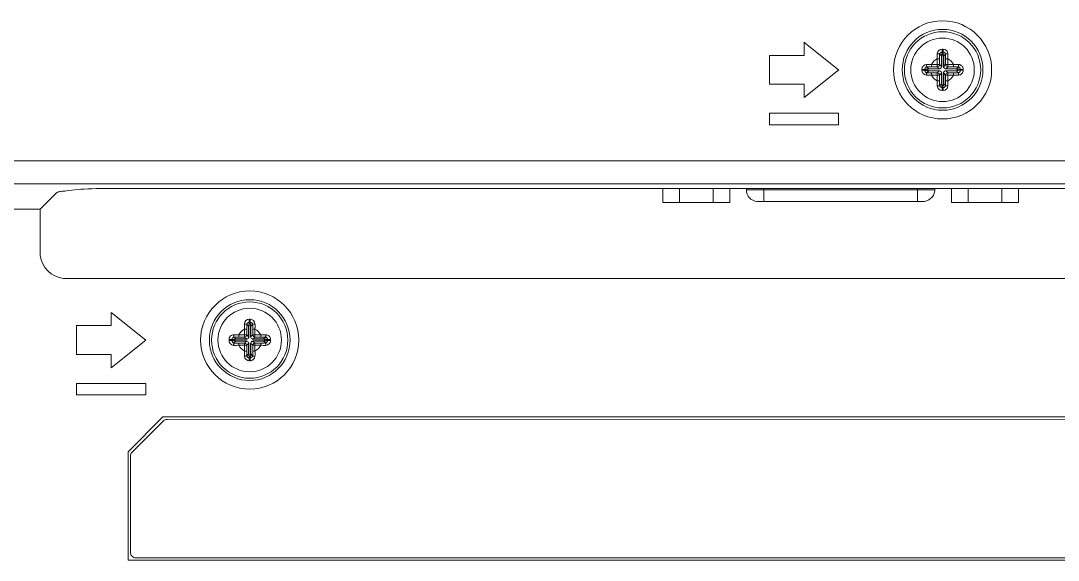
# Model space of a CAD drawing. Extents: x -382 to 1420, y -377 to 265.
# Drawn here: x -185.042 to -181.505, y -18.312 to -16.473 of the extents above; entities that cross this region are included whole.
import ezdxf

# ---------------------------------------------------------------- set-up
doc = ezdxf.new("R2010")
doc.units = 0
doc.header["$MEASUREMENT"] = 0
doc.layers.add('PDF_レイヤー 1', color=7, linetype='CONTINUOUS')

msp = doc.modelspace()

# ---------------------------------------------------------------- linework, layer by layer
at = {"layer": 'PDF_レイヤー 1', "lineweight": 0}
for points in [[(-182.25315, -16.64047), (-182.37133, -16.54604)], [(-182.37128, -16.59138), (-182.37128, -16.54611)], [(-181.90271, -16.59314), (-181.90271, -16.59273), (-181.90257, -16.59148), (-181.90243, -16.59023), (-181.90215, -16.58912), (-181.90188, -16.58787), (-181.90146, -16.58676), (-181.90104, -16.58551), (-181.90077, -16.58481), (-181.90021, -16.58384), (-181.89965, -16.58273), (-181.89896, -16.58176)], [(-181.89892, -16.58176), (-181.90045, -16.58023)], [(-181.89892, -16.58026), (-181.90045, -16.58026)], [(-181.89742, -16.56981), (-181.89756, -16.56981), (-181.8977, -16.56981), (-181.89783, -16.56981), (-181.89797, -16.56981), (-181.89825, -16.56981), (-181.89853, -16.56981), (-181.89867, -16.56981), (-181.89881, -16.56981), (-181.89895, -16.56981)], [(-181.89895, -16.58026), (-181.89742, -16.58026), (-181.89895, -16.58178)], [(-181.89886, -16.58176), (-181.89817, -16.58273), (-181.89761, -16.58384), (-181.89706, -16.58481), (-181.89678, -16.58537), (-181.89636, -16.58662), (-181.89595, -16.58773), (-181.89567, -16.58898), (-181.89539, -16.59023), (-181.89525, -16.59134), (-181.89511, -16.59259), (-181.89511, -16.59314), (-181.889, -16.58703)], [(-181.89742, -16.56984), (-181.89742, -16.57095), (-181.89742, -16.57178), (-181.89742, -16.5729), (-181.89742, -16.57401), (-181.89742, -16.57512), (-181.89742, -16.57623), (-181.89742, -16.5772), (-181.89742, -16.57817), (-181.89742, -16.57887), (-181.89742, -16.57998), (-181.89742, -16.58026), (-181.89728, -16.58026), (-181.89603, -16.58039), (-181.89478, -16.58053), (-181.89367, -16.58095), (-181.89256, -16.58137), (-181.89159, -16.58206), (-181.89103, -16.58248), (-181.89034, -16.58331), (-181.88964, -16.58414), (-181.88922, -16.58526), (-181.88909, -16.58595), (-181.88895, -16.58706)], [(-182.48941, -16.6897), (-182.48941, -16.59138), (-182.37122, -16.59138)], [(-181.90177, -16.62911), (-181.90177, -16.59314), (-181.90274, -16.59314)], [(-181.90177, -16.59314), (-181.90177, -16.593), (-181.90177, -16.59217), (-181.90149, -16.59134), (-181.90107, -16.59078), (-181.90079, -16.59037), (-181.9001, -16.59009), (-181.89954, -16.58981), (-181.89885, -16.58967), (-181.89829, -16.58981), (-181.89774, -16.59009), (-181.89704, -16.59037), (-181.89677, -16.59078), (-181.89635, -16.59134), (-181.89607, -16.59217), (-181.89593, -16.593), (-181.89593, -16.59314), (-181.89593, -16.62911)], [(-182.25309, -16.64043), (-182.37128, -16.73501), (-182.37128, -16.68973)], [(-181.95764, -16.64047), (-181.95916, -16.642)], [(-181.95234, -16.65037), (-181.95345, -16.65037), (-181.95429, -16.6501), (-181.95526, -16.64968), (-181.95609, -16.64912), (-181.95693, -16.64829), (-181.95734, -16.64774), (-181.95804, -16.6469), (-181.95818, -16.64676), (-181.95859, -16.64551), (-181.95901, -16.6444), (-181.95915, -16.64315), (-181.95915, -16.6419)], [(-181.95912, -16.64204), (-181.95912, -16.63913), (-181.95759, -16.64051)], [(-181.95764, -16.64043), (-181.95666, -16.63974), (-181.95569, -16.63918), (-181.95458, -16.63863), (-181.95402, -16.63849), (-181.95277, -16.63807), (-181.95166, -16.63765), (-181.95041, -16.63724), (-181.94916, -16.6371), (-181.94819, -16.63682), (-181.94694, -16.63682), (-181.94625, -16.63668), (-181.94625, -16.63765)], [(-181.95236, -16.63057), (-181.94625, -16.63668), (-181.91028, -16.63668)], [(-181.93635, -16.65078), (-181.93718, -16.65078), (-181.93885, -16.65078), (-181.94037, -16.65078), (-181.94107, -16.65078), (-181.94273, -16.65078), (-181.9444, -16.65064), (-181.94593, -16.65064), (-181.94759, -16.65064), (-181.94926, -16.6505), (-181.95079, -16.6505), (-181.95232, -16.65036)], [(-181.91029, -16.6367), (-181.91682, -16.63031), (-181.9364, -16.63031)], [(-181.90786, -16.63695), (-181.90814, -16.63695), (-181.90842, -16.63708), (-181.90869, -16.63708), (-181.90883, -16.63722), (-181.90911, -16.63722), (-181.90939, -16.63736), (-181.90967, -16.6375), (-181.90981, -16.6375), (-181.91008, -16.63764), (-181.91036, -16.63764)], [(-181.91031, -16.63763), (-181.91031, -16.63665)], [(-181.91031, -16.63668), (-181.91003, -16.63668), (-181.90989, -16.63668), (-181.90961, -16.63682), (-181.90933, -16.63682), (-181.90906, -16.63682), (-181.90878, -16.63682), (-181.9085, -16.63682), (-181.90836, -16.63682), (-181.90808, -16.63696), (-181.90781, -16.63696)], [(-181.89593, -16.65187), (-181.89593, -16.65174), (-181.89593, -16.65146), (-181.89579, -16.65118), (-181.89579, -16.6509), (-181.89565, -16.65076), (-181.89552, -16.65049), (-181.89552, -16.65021), (-181.89538, -16.64993), (-181.89538, -16.64965), (-181.89524, -16.64951)], [(-181.88752, -16.63765), (-181.88752, -16.63668), (-181.85155, -16.63668)], [(-181.86148, -16.63031), (-181.86064, -16.63031), (-181.85898, -16.63031), (-181.85745, -16.63031), (-181.85676, -16.63031), (-181.85509, -16.63031), (-181.85342, -16.63031), (-181.85189, -16.63045), (-181.85023, -16.63045), (-181.84856, -16.63045), (-181.84703, -16.63058), (-181.84551, -16.63058)], [(-181.85158, -16.63763), (-181.85158, -16.63665)], [(-182.37128, -16.6897), (-182.48946, -16.6897)], [(-181.89896, -16.69933), (-181.89965, -16.69836), (-181.90021, -16.69725), (-181.90077, -16.69627), (-181.90104, -16.69558), (-181.90146, -16.69447), (-181.90174, -16.69322), (-181.90215, -16.69211), (-181.90243, -16.69086), (-181.90257, -16.68975), (-181.90271, -16.6885), (-181.90271, -16.68794), (-181.90882, -16.69405)], [(-181.89511, -16.68794), (-181.89511, -16.68836), (-181.89525, -16.68961), (-181.89539, -16.69086), (-181.89567, -16.69197), (-181.89595, -16.69322), (-181.89636, -16.69433), (-181.89678, -16.69558), (-181.89706, -16.69627), (-181.89761, -16.69725), (-181.89817, -16.69836), (-181.89886, -16.69933)], [(-181.89888, -16.70069), (-181.9004, -16.70069), (-181.89888, -16.6993)], [(-181.9004, -16.71127), (-181.90027, -16.71127), (-181.90013, -16.71127), (-181.89999, -16.71127), (-181.89985, -16.71127), (-181.89957, -16.71127), (-181.89943, -16.71127), (-181.89929, -16.71127), (-181.89915, -16.71127), (-181.89902, -16.71127), (-181.89888, -16.71127)], [(-181.89892, -16.69934), (-181.89739, -16.70073)], [(-181.89892, -16.70069), (-181.89739, -16.70069)], [(-182.48941, -16.78817), (-182.25318, -16.78817)], [(-182.48941, -16.8275), (-182.48941, -16.7882)], [(-182.25315, -16.78817), (-182.25315, -16.82747)], [(-182.25315, -16.8275), (-182.48938, -16.8275)], [(-185.19479, -17.02856), (-185.19479, -16.95024), (-178.29054, -16.95024)], [(-184.72433, -17.04521), (-184.74405, -17.04521), (-184.74878, -17.04521), (-184.76822, -17.04535), (-184.78461, -17.04549), (-184.79919, -17.04591), (-184.81252, -17.04646), (-184.82488, -17.04688), (-184.83641, -17.04771), (-184.84724, -17.04869), (-184.85738, -17.04966), (-184.86752, -17.05091), (-184.87946, -17.0523), (-184.89112, -17.05369), (-184.90085, -17.05466), (-184.90473, -17.05508), (-184.90793, -17.05549), (-184.91057, -17.05605), (-184.91265, -17.0566), (-184.91459, -17.0573), (-184.9164, -17.05799), (-184.91779, -17.05869), (-184.91918, -17.0598), (-184.92043, -17.06091), (-184.97501, -17.11549)], [(-184.72432, -17.04517), (-179.04496, -17.04517)], [(-182.85247, -17.04513), (-182.85247, -17.09318), (-182.62402, -17.09318)], [(-182.79537, -17.09318), (-182.79537, -17.04513)], [(-182.68118, -17.09318), (-182.68118, -17.04513)], [(-182.62408, -17.09318), (-182.62408, -17.04513)], [(-182.5678, -17.04517), (-182.5678, -17.04989)], [(-182.50881, -17.08911), (-182.50881, -17.04523)], [(-181.98395, -17.08911), (-181.98395, -17.04523)], [(-181.86867, -17.04513), (-181.86867, -17.09318), (-181.64022, -17.09318)], [(-181.81156, -17.09318), (-181.81156, -17.04513)], [(-181.69738, -17.09318), (-181.69738, -17.04513)], [(-181.64027, -17.09318), (-181.64027, -17.04513)], [(-182.53213, -17.08911), (-182.53171, -17.08911)], [(-184.61514, -17.56175), (-184.73332, -17.46718)], [(-184.73326, -17.51252), (-184.73326, -17.46725)], [(-184.2609, -17.5029), (-184.26243, -17.50151)], [(-184.2609, -17.50154), (-184.26243, -17.50154)], [(-184.2594, -17.49097), (-184.25954, -17.49097), (-184.25968, -17.49097), (-184.25982, -17.49097), (-184.25996, -17.49097), (-184.26024, -17.49097), (-184.26038, -17.49097), (-184.26051, -17.49097), (-184.26065, -17.49097), (-184.26079, -17.49097), (-184.26093, -17.49097)], [(-184.26093, -17.50154), (-184.2594, -17.50154), (-184.26093, -17.50292)], [(-184.26085, -17.5029), (-184.26015, -17.50387), (-184.2596, -17.50498), (-184.25904, -17.50595), (-184.25876, -17.50665), (-184.25835, -17.50776), (-184.25793, -17.50901), (-184.25765, -17.51012), (-184.25738, -17.51137), (-184.25724, -17.51248), (-184.2571, -17.51373), (-184.2571, -17.51428), (-184.25099, -17.50817)], [(-184.2594, -17.49098), (-184.2594, -17.49209), (-184.2594, -17.49306), (-184.2594, -17.49404), (-184.2594, -17.49515), (-184.2594, -17.49626), (-184.2594, -17.49737), (-184.2594, -17.49848), (-184.2594, -17.49931), (-184.2594, -17.50001), (-184.2594, -17.50112), (-184.2594, -17.50154), (-184.25926, -17.50154), (-184.25801, -17.50154), (-184.25676, -17.50167), (-184.25579, -17.50209), (-184.25454, -17.50265), (-184.25357, -17.5032), (-184.25301, -17.50376), (-184.25232, -17.50445), (-184.25163, -17.50542), (-184.25121, -17.5064), (-184.25107, -17.50709), (-184.25093, -17.5082)], [(-184.85139, -17.61098), (-184.85139, -17.51252), (-184.73321, -17.51252)], [(-184.61508, -17.56171), (-184.73326, -17.65615), (-184.73326, -17.61101)], [(-184.31962, -17.56175), (-184.32115, -17.56314)], [(-184.31433, -17.57165), (-184.31544, -17.57152), (-184.31627, -17.57124), (-184.31724, -17.57082), (-184.31808, -17.57027), (-184.31891, -17.56957), (-184.31933, -17.56888), (-184.32002, -17.56804), (-184.32016, -17.5679), (-184.32058, -17.56679), (-184.32099, -17.56554), (-184.32113, -17.56429), (-184.32113, -17.56304)], [(-184.32112, -17.56318), (-184.32112, -17.56027), (-184.31959, -17.56179)], [(-184.31962, -17.56171), (-184.31865, -17.56088), (-184.31768, -17.56046), (-184.31656, -17.55991), (-184.31601, -17.55963), (-184.3149, -17.55921), (-184.31365, -17.55879), (-184.3124, -17.55852), (-184.31115, -17.55824), (-184.31018, -17.5581), (-184.30893, -17.55796), (-184.30823, -17.55796), (-184.30823, -17.55879)], [(-184.31434, -17.55185), (-184.30823, -17.55796), (-184.27226, -17.55796)], [(-184.29833, -17.57193), (-184.29916, -17.57193), (-184.30083, -17.57193), (-184.30236, -17.57193), (-184.30305, -17.57193), (-184.30472, -17.57193), (-184.30638, -17.57193), (-184.30791, -17.57179), (-184.30958, -17.57179), (-184.31125, -17.57179), (-184.31277, -17.57165), (-184.3143, -17.57165)], [(-184.27228, -17.55797), (-184.2788, -17.55145), (-184.29839, -17.55145)], [(-184.26985, -17.5581), (-184.27012, -17.5581), (-184.2704, -17.55824), (-184.27068, -17.55838), (-184.27082, -17.55838), (-184.2711, -17.55852), (-184.27137, -17.55852), (-184.27165, -17.55866), (-184.27193, -17.55866), (-184.27207, -17.55879), (-184.27235, -17.55879)], [(-184.27229, -17.55877), (-184.27229, -17.55793)], [(-184.27229, -17.55796), (-184.27215, -17.55796), (-184.27187, -17.55796), (-184.2716, -17.55796), (-184.27132, -17.55796), (-184.27104, -17.55796), (-184.27076, -17.55796), (-184.27062, -17.55796), (-184.27035, -17.5581), (-184.27007, -17.5581), (-184.26979, -17.5581)], [(-184.26387, -17.57314), (-184.26471, -17.57314)], [(-184.26387, -17.55036), (-184.26387, -17.5505), (-184.26387, -17.55078), (-184.26401, -17.55106), (-184.26401, -17.55134), (-184.26415, -17.55161), (-184.26429, -17.55175), (-184.26429, -17.55203), (-184.26443, -17.55231), (-184.26443, -17.55259), (-184.26457, -17.55273)], [(-184.2579, -17.60908), (-184.2579, -17.60922), (-184.25804, -17.61005), (-184.25832, -17.61089), (-184.25874, -17.61158), (-184.25901, -17.61186), (-184.25971, -17.61228), (-184.26026, -17.61255), (-184.26096, -17.61255), (-184.26151, -17.61255), (-184.26207, -17.61228), (-184.26276, -17.61186), (-184.26304, -17.61158), (-184.26346, -17.61089), (-184.26374, -17.61005), (-184.26387, -17.60922), (-184.26387, -17.60908), (-184.26387, -17.57311)], [(-184.25724, -17.55267), (-184.25738, -17.55253), (-184.25738, -17.55225), (-184.25751, -17.55198), (-184.25751, -17.5517), (-184.25765, -17.55156), (-184.25779, -17.55128), (-184.25779, -17.551), (-184.25793, -17.55073), (-184.25793, -17.55045), (-184.25793, -17.55031)], [(-184.25792, -17.57314), (-184.25792, -17.57286), (-184.25792, -17.57258), (-184.25778, -17.57231), (-184.25778, -17.57217), (-184.25764, -17.57189), (-184.2575, -17.57161), (-184.2575, -17.57133), (-184.25736, -17.57106), (-184.25736, -17.57092), (-184.25722, -17.57064)], [(-184.2571, -17.55036), (-184.2571, -17.5505), (-184.2571, -17.55078), (-184.2571, -17.55106), (-184.2571, -17.55134), (-184.2571, -17.55161), (-184.25724, -17.55175), (-184.25724, -17.55203), (-184.25724, -17.55231), (-184.25724, -17.55259), (-184.25724, -17.55273)], [(-184.20745, -17.57167), (-184.21356, -17.56556), (-184.24953, -17.56556)], [(-184.2495, -17.55879), (-184.2495, -17.55796), (-184.21353, -17.55796)], [(-184.22346, -17.55145), (-184.22263, -17.55145), (-184.22096, -17.55145), (-184.21943, -17.55145), (-184.21874, -17.55145), (-184.21707, -17.55159), (-184.21541, -17.55159), (-184.21388, -17.55159), (-184.21221, -17.55159), (-184.21055, -17.55173), (-184.20902, -17.55173), (-184.20749, -17.55186)], [(-184.21356, -17.55877), (-184.21356, -17.55793)], [(-184.20217, -17.56175), (-184.20064, -17.56022)], [(-184.19024, -17.56325), (-184.19024, -17.56284), (-184.19024, -17.56256), (-184.19024, -17.56228), (-184.19024, -17.562), (-184.19024, -17.56172), (-184.19024, -17.56131), (-184.19024, -17.56103), (-184.19024, -17.56075), (-184.19024, -17.56047), (-184.19024, -17.56034)], [(-184.73326, -17.61098), (-184.85145, -17.61098)], [(-184.2609, -17.62048), (-184.25938, -17.62201)], [(-184.85139, -17.70931), (-184.61516, -17.70931)], [(-184.85139, -17.74864), (-184.85139, -17.70934)], [(-184.61514, -17.70931), (-184.61514, -17.74861)], [(-184.61514, -17.74864), (-184.85136, -17.74864)], [(-184.67582, -17.94209), (-184.55764, -17.82391), (-178.59748, -17.82391), (-178.59748, -18.3122)], [(-184.67577, -18.31214), (-184.67577, -17.94204)], [(-178.59748, -18.31214), (-184.67582, -18.31214)]]:
    msp.add_lwpolyline(points, dxfattribs=at)
for points in [[(-181.91682, -16.58569, 0.0165788), (-181.91686, -16.60318), (-181.90908, -16.60318), (-181.90908, -16.62271, -0.3662279), (-181.91682, -16.63031), (-181.91682, -16.60318, 0.1728735), (-181.93635, -16.62271, 0.009999), (-181.95373, -16.62252), (-181.95373, -16.62335), (-181.95373, -16.62418), (-181.95359, -16.62502), (-181.95359, -16.62585), (-181.95345, -16.62668), (-181.95332, -16.62752), (-181.95332, -16.62765), (-181.95304, -16.62835), (-181.9529, -16.62918), (-181.95276, -16.6296), (-181.95262, -16.63002), (-181.95234, -16.63057), (-181.95165, -16.63057), (-181.94998, -16.63057), (-181.94846, -16.63043), (-181.94762, -16.63043), (-181.94596, -16.63043), (-181.94429, -16.63029), (-181.94276, -16.63029), (-181.94109, -16.63029), (-181.93943, -16.63029), (-181.9379, -16.63029), (-181.93635, -16.63035), (-181.93635, -16.62271), (-181.9091, -16.6227), (-181.90271, -16.62909), (-181.90258, -16.63153, -0.2781733), (-181.91028, -16.63763), (-181.94625, -16.63763), (-181.94639, -16.63763), (-181.94722, -16.63776), (-181.94805, -16.63804), (-181.94875, -16.63832), (-181.94902, -16.63874), (-181.94944, -16.63929), (-181.94972, -16.63999), (-181.94972, -16.64054), (-181.94972, -16.6411), (-181.94944, -16.64179), (-181.94902, -16.64235), (-181.94875, -16.64263), (-181.94805, -16.64304), (-181.94722, -16.64332), (-181.94639, -16.64346), (-181.94623, -16.64426), (-181.95234, -16.65037), (-181.95262, -16.65093), (-181.95276, -16.65149), (-181.9529, -16.65176), (-181.95304, -16.6526), (-181.95332, -16.65329), (-181.95332, -16.65357), (-181.95345, -16.6544), (-181.95359, -16.65524), (-181.95359, -16.65607), (-181.95373, -16.6569), (-181.95373, -16.65774), (-181.9537, -16.65851, 0.0066664), (-181.93635, -16.65837, 0.1728735), (-181.91682, -16.67791), (-181.91682, -16.67889), (-181.91682, -16.68069), (-181.91696, -16.68236), (-181.91696, -16.68402), (-181.91696, -16.68583), (-181.91696, -16.6875), (-181.91696, -16.6893), (-181.91696, -16.69111), (-181.91696, -16.69194), (-181.91696, -16.69361), (-181.91682, -16.69541)], [(-181.90908, -16.60318, -0.0175385), (-181.90881, -16.58705), (-181.90867, -16.58594), (-181.90853, -16.58524), (-181.90811, -16.58413), (-181.90742, -16.58344), (-181.90672, -16.5826), (-181.90617, -16.58205), (-181.90533, -16.58135), (-181.90506, -16.58135), (-181.90395, -16.5808), (-181.9027, -16.58052), (-181.90145, -16.58024), (-181.9004, -16.58026), (-181.9004, -16.57998), (-181.9004, -16.57887), (-181.9004, -16.57817), (-181.9004, -16.5772), (-181.9004, -16.57623), (-181.9004, -16.57512), (-181.9004, -16.57401), (-181.9004, -16.5729), (-181.9004, -16.57178), (-181.9004, -16.57095), (-181.89892, -16.56981), (-181.89906, -16.56981), (-181.8992, -16.56981), (-181.89933, -16.56981), (-181.89947, -16.56981), (-181.89961, -16.56981), (-181.89989, -16.56981), (-181.90003, -16.56981), (-181.90017, -16.56981), (-181.90031, -16.56981), (-181.9004, -16.56981, 0.4136881), (-181.91686, -16.58566), (-181.91603, -16.58566), (-181.91519, -16.5858), (-181.91436, -16.5858), (-181.91353, -16.58594), (-181.91269, -16.58608), (-181.91186, -16.58608), (-181.91172, -16.58621), (-181.91089, -16.58635), (-181.91006, -16.58649), (-181.90978, -16.58663), (-181.90936, -16.58677), (-181.90881, -16.58705), (-181.90271, -16.59312), (-181.90271, -16.62909), (-181.90271, -16.62936), (-181.90271, -16.62964), (-181.90271, -16.62992), (-181.90271, -16.63006), (-181.90257, -16.63033), (-181.90257, -16.63061), (-181.90257, -16.63089), (-181.90257, -16.63117), (-181.90257, -16.63131), (-181.9026, -16.63158), (-181.90246, -16.63131), (-181.90246, -16.63117), (-181.90232, -16.63089), (-181.90232, -16.63061), (-181.90218, -16.63033), (-181.90204, -16.63006), (-181.90204, -16.62992), (-181.9019, -16.62964), (-181.9019, -16.62936), (-181.90177, -16.62909)], [(-181.9537, -16.62257, 0.4136881), (-181.96956, -16.63899), (-181.96956, -16.6394), (-181.96956, -16.63968), (-181.96956, -16.63996), (-181.96956, -16.64024), (-181.96956, -16.64051), (-181.96956, -16.64093), (-181.96956, -16.64121), (-181.96956, -16.64149), (-181.96956, -16.64176), (-181.96954, -16.64197), (-181.96856, -16.64197), (-181.96759, -16.64197), (-181.96648, -16.64197), (-181.96537, -16.64197), (-181.9644, -16.64197), (-181.96329, -16.64197), (-181.96218, -16.64197), (-181.9612, -16.64197), (-181.96051, -16.64197), (-181.95954, -16.64197), (-181.95764, -16.64053), (-181.95666, -16.64136), (-181.95569, -16.64178), (-181.95458, -16.64233), (-181.95389, -16.64261), (-181.95277, -16.64317), (-181.95152, -16.64344), (-181.95027, -16.64372), (-181.94916, -16.644), (-181.94805, -16.64428), (-181.9468, -16.64428), (-181.94625, -16.64428)], [(-181.89595, -16.59314), (-181.89511, -16.59314), (-181.8951, -16.62909), (-181.89525, -16.63153, 0.284871), (-181.88754, -16.63763), (-181.85158, -16.63763), (-181.85144, -16.63763), (-181.85046, -16.63776), (-181.84977, -16.63804), (-181.84908, -16.63832), (-181.8488, -16.63874), (-181.84838, -16.63929), (-181.8481, -16.63999), (-181.8481, -16.64054), (-181.8481, -16.6411), (-181.84838, -16.64179), (-181.8488, -16.64235), (-181.84908, -16.64263), (-181.84977, -16.64304), (-181.85046, -16.64332), (-181.85144, -16.64346), (-181.85158, -16.64346), (-181.88752, -16.64346), (-181.88752, -16.64428), (-181.88766, -16.64428), (-181.88793, -16.64428), (-181.88821, -16.64428), (-181.88849, -16.64428), (-181.88877, -16.64428), (-181.88904, -16.64428), (-181.88918, -16.64428), (-181.88946, -16.64428), (-181.88974, -16.64414), (-181.89002, -16.64414, 0.2781733), (-181.89525, -16.64951), (-181.89525, -16.64965), (-181.89525, -16.64993), (-181.89525, -16.65021), (-181.89525, -16.65049), (-181.89511, -16.65076), (-181.89511, -16.6509), (-181.89511, -16.65118), (-181.89511, -16.65146), (-181.89511, -16.65174), (-181.89511, -16.65187), (-181.89513, -16.68794), (-181.88902, -16.69405), (-181.88846, -16.69433), (-181.88791, -16.69447), (-181.88777, -16.69447), (-181.88693, -16.69475), (-181.8861, -16.69488), (-181.88596, -16.69488), (-181.88513, -16.69502), (-181.88429, -16.69516), (-181.88346, -16.6953), (-181.88263, -16.6953), (-181.88179, -16.6953), (-181.88082, -16.69544, -0.4076366), (-181.89739, -16.71127), (-181.89753, -16.71127), (-181.89767, -16.71127), (-181.89781, -16.71127), (-181.89795, -16.71127), (-181.89822, -16.71127), (-181.8985, -16.71127), (-181.89864, -16.71127), (-181.89878, -16.71127), (-181.89742, -16.71124), (-181.89742, -16.71013), (-181.89742, -16.70916), (-181.89742, -16.70819), (-181.89742, -16.70708), (-181.89742, -16.70597), (-181.89742, -16.70486), (-181.89742, -16.70388), (-181.89742, -16.70291), (-181.89742, -16.70222), (-181.89742, -16.70111), (-181.89749, -16.70072), (-181.89638, -16.70072), (-181.89513, -16.70058), (-181.89388, -16.7003), (-181.89277, -16.69975), (-181.89249, -16.69961), (-181.89165, -16.69905), (-181.8911, -16.6985), (-181.8904, -16.69766), (-181.88971, -16.69697), (-181.88929, -16.69586), (-181.88916, -16.69516), (-181.88902, -16.69405, 0.0090631), (-181.8886, -16.67791)], [(-181.89002, -16.63696), (-181.88974, -16.63696), (-181.88946, -16.63682), (-181.88918, -16.63682), (-181.88904, -16.63682), (-181.88877, -16.63682), (-181.88849, -16.63682), (-181.88821, -16.63682), (-181.88793, -16.63668), (-181.88766, -16.63668), (-181.88752, -16.63668), (-181.881, -16.63031, -0.3607235), (-181.8886, -16.62271), (-181.89511, -16.62909), (-181.89511, -16.62936), (-181.89511, -16.62964), (-181.89511, -16.62992), (-181.89511, -16.63006), (-181.89511, -16.63033), (-181.89525, -16.63061), (-181.89525, -16.63089), (-181.89525, -16.63117), (-181.89525, -16.63131), (-181.89525, -16.63153), (-181.89539, -16.63125), (-181.89539, -16.63097), (-181.89553, -16.63083), (-181.89553, -16.63056), (-181.89567, -16.63028), (-181.89581, -16.63014), (-181.89581, -16.62986), (-181.89595, -16.62959), (-181.89595, -16.62931), (-181.89595, -16.62903)], [(-181.8886, -16.60313), (-181.8886, -16.62271), (-181.86152, -16.62271, -0.0066664), (-181.84409, -16.62252), (-181.84409, -16.62335), (-181.84409, -16.62418), (-181.84423, -16.62502), (-181.84423, -16.62585), (-181.84437, -16.62668), (-181.84451, -16.62752), (-181.84451, -16.62765), (-181.84478, -16.62849), (-181.84492, -16.62932), (-181.84506, -16.6296), (-181.8452, -16.63002), (-181.84548, -16.63057), (-181.85158, -16.63668), (-181.85102, -16.63668), (-181.84977, -16.63682), (-181.84866, -16.6371), (-181.84755, -16.63724), (-181.8463, -16.63765), (-181.84505, -16.63793), (-181.84394, -16.63835), (-181.8431, -16.63863), (-181.84213, -16.63918), (-181.84116, -16.63974), (-181.84019, -16.64043, -0.1519287), (-181.85158, -16.64428), (-181.85158, -16.64344)], [(-181.86145, -16.65079), (-181.85992, -16.65079), (-181.85825, -16.65079), (-181.85673, -16.65079), (-181.85506, -16.65079), (-181.85353, -16.65065), (-181.85187, -16.65065), (-181.8502, -16.65065), (-181.84937, -16.65065), (-181.84784, -16.65051), (-181.84617, -16.65051), (-181.84548, -16.65037), (-181.84506, -16.65107), (-181.84492, -16.65149), (-181.84492, -16.6519), (-181.84465, -16.65274), (-181.84451, -16.65329), (-181.84451, -16.65357), (-181.84437, -16.6544), (-181.84423, -16.65524), (-181.84423, -16.65607), (-181.84409, -16.6569), (-181.84409, -16.65774), (-181.84412, -16.65851, 0.4160873), (-181.82829, -16.64197), (-181.82926, -16.64197), (-181.83023, -16.64197), (-181.83134, -16.64197), (-181.83231, -16.64197), (-181.83342, -16.64197), (-181.83453, -16.64197), (-181.83565, -16.64197), (-181.83662, -16.64197), (-181.83731, -16.64197), (-181.83828, -16.64197), (-181.8387, -16.64197), (-181.84019, -16.64047), (-181.8387, -16.64204), (-181.8387, -16.63913), (-181.83828, -16.63913), (-181.83731, -16.63913), (-181.83662, -16.63913), (-181.83565, -16.63913), (-181.83453, -16.63913), (-181.83342, -16.63913), (-181.83231, -16.63899), (-181.83134, -16.63899), (-181.83023, -16.63899), (-181.82926, -16.63899), (-181.82826, -16.63906), (-181.82826, -16.63933), (-181.82826, -16.63961), (-181.82826, -16.63989), (-181.82826, -16.64017), (-181.82826, -16.64045), (-181.82826, -16.64086), (-181.82826, -16.64114), (-181.82826, -16.64142), (-181.82826, -16.6417), (-181.82826, -16.63899), (-181.82826, -16.63801), (-181.8284, -16.63607), (-181.82881, -16.63454), (-181.82937, -16.63274), (-181.8302, -16.63121), (-181.83076, -16.63024), (-181.83159, -16.62885), (-181.83284, -16.62746), (-181.83367, -16.62663), (-181.83506, -16.62552), (-181.83645, -16.62454), (-181.83798, -16.62399), (-181.83951, -16.62343), (-181.84131, -16.62288), (-181.84298, -16.6226), (-181.84409, -16.6226)], [(-181.95232, -16.63052), (-181.95343, -16.63065), (-181.95426, -16.63093), (-181.95523, -16.63135), (-181.9562, -16.6319), (-181.9569, -16.6326), (-181.95732, -16.63329), (-181.95801, -16.63427), (-181.95857, -16.63538), (-181.95884, -16.63649), (-181.95912, -16.63774), (-181.95912, -16.63885), (-181.95912, -16.63913), (-181.95954, -16.63913), (-181.96051, -16.63913), (-181.9612, -16.63913), (-181.96218, -16.63913), (-181.96329, -16.63913), (-181.9644, -16.63913), (-181.96537, -16.63899), (-181.96648, -16.63899), (-181.96759, -16.63899), (-181.96856, -16.63899), (-181.96954, -16.63899, 0.4160873), (-181.95373, -16.6585)], [(-181.90785, -16.64415, -0.284871), (-181.90174, -16.65193), (-181.90188, -16.65179), (-181.90188, -16.65151), (-181.90201, -16.65124), (-181.90201, -16.65096), (-181.90215, -16.65082), (-181.90229, -16.65054), (-181.90229, -16.65026), (-181.90243, -16.64999), (-181.90243, -16.64971), (-181.90257, -16.64951), (-181.90257, -16.64965), (-181.90257, -16.64993), (-181.90257, -16.65021), (-181.90257, -16.65049), (-181.90257, -16.65076), (-181.90271, -16.6509), (-181.90271, -16.65118), (-181.90271, -16.65146), (-181.90271, -16.65174), (-181.9027, -16.65185), (-181.90904, -16.65842, 0.3508341), (-181.91682, -16.65083), (-181.91682, -16.67791), (-181.90908, -16.67796), (-181.90908, -16.65837), (-181.93635, -16.65842), (-181.93635, -16.65078), (-181.91683, -16.65081), (-181.91031, -16.64428), (-181.91003, -16.64428), (-181.90989, -16.64428), (-181.90961, -16.64428), (-181.90933, -16.64428), (-181.90906, -16.64428), (-181.90878, -16.64428), (-181.9085, -16.64428), (-181.90836, -16.64428), (-181.90808, -16.64414), (-181.90781, -16.64415), (-181.90808, -16.64415), (-181.90836, -16.64401), (-181.9085, -16.64401), (-181.90878, -16.64388), (-181.90906, -16.64374), (-181.90933, -16.64374), (-181.90961, -16.6436), (-181.90975, -16.6436), (-181.91003, -16.64346), (-181.91031, -16.64344), (-181.91031, -16.64428), (-181.94625, -16.64429), (-181.94625, -16.64346), (-181.90785, -16.64415)], [(-181.90177, -16.68794), (-181.90177, -16.65187), (-181.90271, -16.65183), (-181.90271, -16.68794), (-181.90174, -16.68794, 1.1712496), (-181.8951, -16.68794), (-181.89593, -16.68794), (-181.89595, -16.65187), (-181.89511, -16.65187), (-181.88859, -16.6584, -0.3607234), (-181.881, -16.65078), (-181.88102, -16.6779), (-181.88102, -16.67971), (-181.88088, -16.68137), (-181.88088, -16.68318), (-181.88088, -16.68498), (-181.88088, -16.68665), (-181.88088, -16.68679), (-181.88088, -16.68845), (-181.88088, -16.69012), (-181.88088, -16.69193), (-181.88088, -16.69359), (-181.88088, -16.6954)], [(-181.84548, -16.63057), (-181.84437, -16.63071), (-181.84353, -16.63099), (-181.84256, -16.6314), (-181.84173, -16.63196), (-181.8409, -16.63265), (-181.84048, -16.63335), (-181.83978, -16.63418), (-181.83965, -16.63432), (-181.83923, -16.63543), (-181.83881, -16.63668), (-181.83867, -16.63793), (-181.8387, -16.64197), (-181.8387, -16.64211), (-181.8387, -16.64336), (-181.83898, -16.64461), (-181.83926, -16.64572), (-181.83981, -16.64683), (-181.84051, -16.64781), (-181.84092, -16.64836), (-181.84162, -16.64919), (-181.84259, -16.64975), (-181.84356, -16.65017), (-181.8444, -16.65044), (-181.84546, -16.65039), (-181.85158, -16.64428), (-181.88753, -16.64425), (-181.881, -16.65078), (-181.86148, -16.65074), (-181.86148, -16.65837), (-181.8886, -16.65833), (-181.8886, -16.67791), (-181.88096, -16.67791, 0.1728735), (-181.86142, -16.65833, 0.009999), (-181.84412, -16.65851)], [(-181.90888, -16.69402), (-181.90874, -16.69513), (-181.9086, -16.69583), (-181.90818, -16.69694), (-181.90749, -16.69777), (-181.90679, -16.69847), (-181.90624, -16.69902), (-181.90526, -16.69958), (-181.90401, -16.70013), (-181.90304, -16.70055), (-181.90179, -16.70069), (-181.90054, -16.70069), (-181.9004, -16.70069), (-181.9004, -16.70111), (-181.9004, -16.70222), (-181.9004, -16.70291), (-181.9004, -16.70388), (-181.9004, -16.70486), (-181.9004, -16.70597), (-181.9004, -16.70708), (-181.9004, -16.70819), (-181.9004, -16.70916), (-181.9004, -16.71013), (-181.9004, -16.71124, -0.4136881), (-181.91686, -16.69544), (-181.91603, -16.6953), (-181.91519, -16.6953), (-181.91436, -16.6953), (-181.91353, -16.69516), (-181.91269, -16.69502), (-181.91186, -16.69488), (-181.91172, -16.69488), (-181.91103, -16.69475), (-181.91019, -16.69461), (-181.90992, -16.69447), (-181.90936, -16.69433), (-181.90881, -16.69405), (-181.90881, -16.69322), (-181.90894, -16.69155), (-181.90894, -16.69002), (-181.90894, -16.68919), (-181.90908, -16.68752), (-181.90908, -16.686), (-181.90908, -16.68447), (-181.90908, -16.6828), (-181.90908, -16.68114), (-181.90908, -16.67961), (-181.90908, -16.67794)], [(-178.28229, -17.11543), (-178.36895, -17.02863), (-185.19479, -17.02863), (-185.10799, -17.11543), (-184.97495, -17.11543), (-184.97495, -17.27288, 0.3533094), (-184.89587, -17.35153), (-178.87335, -17.35153, 0.3527327), (-178.7944, -17.27288), (-178.7944, -17.11539)], [(-184.22346, -17.57188), (-184.22346, -17.57951), (-184.25072, -17.57947), (-184.25072, -17.59905), (-184.243, -17.59905, 0.1728735), (-184.22346, -17.57951, 0.009999), (-184.20607, -17.57971), (-184.20607, -17.57888), (-184.20607, -17.57804), (-184.20621, -17.57721), (-184.20621, -17.57638), (-184.20635, -17.57554), (-184.20649, -17.57471), (-184.20649, -17.57457), (-184.20663, -17.57388), (-184.20691, -17.57304), (-184.20691, -17.57277), (-184.20719, -17.57221), (-184.20746, -17.57165), (-184.20816, -17.57165), (-184.20982, -17.57165), (-184.21135, -17.57179), (-184.21218, -17.57179), (-184.21385, -17.57179), (-184.21552, -17.57193), (-184.21705, -17.57193), (-184.21871, -17.57193), (-184.22038, -17.57193), (-184.22191, -17.57193), (-184.22342, -17.57193), (-184.243, -17.57193), (-184.25195, -17.56528, 0.2781733), (-184.25792, -17.57311), (-184.25792, -17.60908), (-184.25711, -17.60908), (-184.251, -17.61519), (-184.25045, -17.61547), (-184.24989, -17.61561), (-184.24975, -17.61575), (-184.24892, -17.61589), (-184.24808, -17.61603), (-184.24795, -17.61616), (-184.24711, -17.61616), (-184.24628, -17.6163), (-184.24545, -17.61644), (-184.24461, -17.61644), (-184.24378, -17.61658), (-184.24302, -17.61658, -0.4136881), (-184.26086, -17.63241), (-184.261, -17.63241), (-184.26114, -17.63241), (-184.26128, -17.63241), (-184.26142, -17.63241), (-184.26156, -17.63241), (-184.26183, -17.63241), (-184.26197, -17.63241), (-184.26211, -17.63241), (-184.26225, -17.63241), (-184.26239, -17.63238), (-184.26239, -17.63127), (-184.26239, -17.63044), (-184.26239, -17.62933), (-184.26239, -17.62822), (-184.26239, -17.62711), (-184.26239, -17.62614), (-184.26239, -17.62502), (-184.26239, -17.62405), (-184.26239, -17.62336), (-184.26239, -17.62225), (-184.26239, -17.62197), (-184.26253, -17.62197), (-184.26378, -17.62183), (-184.26503, -17.62169), (-184.266, -17.62127), (-184.26725, -17.62086), (-184.26822, -17.62016), (-184.26878, -17.61975), (-184.26947, -17.61891), (-184.27017, -17.61808), (-184.27058, -17.61697), (-184.27072, -17.61628), (-184.2708, -17.61519, -0.0172363), (-184.27103, -17.59905), (-184.2788, -17.59905), (-184.27875, -17.57193), (-184.29833, -17.57193), (-184.29833, -17.57951, -0.0066664), (-184.31572, -17.57971), (-184.31572, -17.57888), (-184.31572, -17.57804), (-184.31558, -17.57721), (-184.31558, -17.57638), (-184.31544, -17.57554), (-184.3153, -17.57471), (-184.3153, -17.57457), (-184.31502, -17.57374), (-184.31488, -17.5729), (-184.31475, -17.57263), (-184.31461, -17.57221), (-184.31433, -17.57165), (-184.30823, -17.5646), (-184.30837, -17.5646), (-184.30934, -17.5646), (-184.31004, -17.56432), (-184.31073, -17.5639), (-184.31101, -17.56349), (-184.31143, -17.56293), (-184.3117, -17.56224), (-184.3117, -17.56168), (-184.3117, -17.56113), (-184.31143, -17.56043), (-184.31101, -17.55988), (-184.31073, -17.5596), (-184.31004, -17.55918), (-184.30934, -17.55891), (-184.30837, -17.55877), (-184.30823, -17.55877), (-184.26985, -17.5581, 0.3072346), (-184.26386, -17.55036), (-184.26469, -17.55036), (-184.27111, -17.54385), (-184.29833, -17.54385), (-184.29836, -17.55143), (-184.29989, -17.55143), (-184.30141, -17.55143), (-184.30308, -17.55143), (-184.30475, -17.55157), (-184.30627, -17.55157), (-184.30794, -17.55157), (-184.30961, -17.55157), (-184.31044, -17.55157), (-184.31197, -17.55171), (-184.31363, -17.55171), (-184.31433, -17.55185), (-184.31461, -17.55129), (-184.31488, -17.55074), (-184.31488, -17.55032), (-184.31516, -17.54963), (-184.3153, -17.54893), (-184.3153, -17.54866), (-184.31544, -17.54782), (-184.31558, -17.54699), (-184.31558, -17.54616), (-184.31572, -17.54532), (-184.31572, -17.54449), (-184.31569, -17.54371, -0.009999), (-184.29839, -17.54391, -0.1728735), (-184.27885, -17.52433), (-184.27107, -17.52433), (-184.27107, -17.54385, -0.3662279), (-184.2788, -17.55145), (-184.2788, -17.52433), (-184.2788, -17.52252), (-184.27894, -17.52085), (-184.27894, -17.51905), (-184.27894, -17.51724), (-184.27894, -17.51558), (-184.27894, -17.51544), (-184.27894, -17.51391), (-184.27894, -17.5121), (-184.27894, -17.5103), (-184.27894, -17.50863), (-184.2788, -17.50683)], [(-184.27107, -17.52433, -0.0172363), (-184.2708, -17.50819), (-184.27067, -17.50708), (-184.27053, -17.50638), (-184.27011, -17.50541), (-184.26942, -17.50458), (-184.26872, -17.50374), (-184.26817, -17.50319), (-184.26733, -17.50263), (-184.26705, -17.50249), (-184.26594, -17.50194), (-184.26469, -17.50166), (-184.26344, -17.50152), (-184.26239, -17.50154), (-184.26239, -17.50112), (-184.26239, -17.50001), (-184.26239, -17.49931), (-184.26239, -17.49848), (-184.26239, -17.49737), (-184.26239, -17.49626), (-184.26239, -17.49515), (-184.26239, -17.49404), (-184.26239, -17.49306), (-184.26239, -17.49209), (-184.2609, -17.49097), (-184.26104, -17.49097), (-184.26118, -17.49097), (-184.26132, -17.49097), (-184.26146, -17.49097), (-184.2616, -17.49097), (-184.26187, -17.49097), (-184.26201, -17.49097), (-184.26215, -17.49097), (-184.26229, -17.49097), (-184.26239, -17.49097, 0.4136881), (-184.27886, -17.5068), (-184.27803, -17.50694), (-184.27719, -17.50694), (-184.27636, -17.50708), (-184.27553, -17.50708), (-184.27469, -17.50722), (-184.27386, -17.50735), (-184.27372, -17.50735), (-184.27289, -17.50749), (-184.27205, -17.50777), (-184.27192, -17.50777), (-184.27136, -17.50791), (-184.2708, -17.50819), (-184.26469, -17.5143)], [(-184.26094, -17.5029), (-184.26164, -17.50387), (-184.26219, -17.50498), (-184.26275, -17.50595), (-184.26303, -17.50665), (-184.26344, -17.5079), (-184.26386, -17.50901), (-184.26414, -17.51026), (-184.26442, -17.51137), (-184.26456, -17.51262), (-184.26469, -17.51387), (-184.26469, -17.51426), (-184.26469, -17.55036), (-184.26469, -17.5505), (-184.26469, -17.55078), (-184.26469, -17.55106), (-184.26469, -17.55134), (-184.26456, -17.55161), (-184.26456, -17.55175), (-184.26456, -17.55203), (-184.26456, -17.55231), (-184.26456, -17.55259), (-184.26387, -17.55039), (-184.26387, -17.51428), (-184.26471, -17.51428, -1.1382396), (-184.25792, -17.51428)], [(-184.252, -17.5581), (-184.25172, -17.5581), (-184.25145, -17.5581), (-184.25117, -17.55796), (-184.25103, -17.55796), (-184.25075, -17.55796), (-184.25047, -17.55796), (-184.2502, -17.55796), (-184.24992, -17.55796), (-184.24964, -17.55796), (-184.2495, -17.55796), (-184.243, -17.55145, -0.3508341), (-184.25072, -17.54385), (-184.25792, -17.55039), (-184.25793, -17.51428), (-184.2571, -17.51428), (-184.25708, -17.55036), (-184.25724, -17.55267, 0.284871), (-184.24953, -17.55877), (-184.21356, -17.55877), (-184.21342, -17.55877), (-184.21245, -17.55891), (-184.21175, -17.55918), (-184.21106, -17.5596), (-184.21078, -17.55988), (-184.21037, -17.56043), (-184.21009, -17.56113), (-184.21009, -17.56168), (-184.21009, -17.56224), (-184.21037, -17.56293), (-184.21078, -17.56349), (-184.21106, -17.5639), (-184.21175, -17.56432), (-184.21245, -17.5646), (-184.21342, -17.5646), (-184.21356, -17.5646), (-184.2495, -17.5646), (-184.2495, -17.56556), (-184.24964, -17.56556), (-184.24992, -17.56556), (-184.2502, -17.56542), (-184.25047, -17.56542), (-184.25075, -17.56542), (-184.25103, -17.56542), (-184.25117, -17.56542), (-184.25145, -17.56542), (-184.25172, -17.56542), (-184.252, -17.56528)], [(-184.25072, -17.52427), (-184.25072, -17.54385), (-184.2235, -17.54385, -0.0066664), (-184.20607, -17.54366), (-184.20607, -17.54449), (-184.20607, -17.54532), (-184.20621, -17.54616), (-184.20621, -17.54699), (-184.20635, -17.54782), (-184.20649, -17.54866), (-184.20649, -17.54893), (-184.20677, -17.54963), (-184.20691, -17.55046), (-184.20705, -17.55074), (-184.20719, -17.55129), (-184.20746, -17.55185), (-184.21356, -17.55796), (-184.213, -17.55796), (-184.21175, -17.5581), (-184.21064, -17.55824), (-184.20953, -17.55852), (-184.20828, -17.55879), (-184.20703, -17.55921), (-184.20592, -17.55963), (-184.20523, -17.55991), (-184.20412, -17.56046), (-184.20314, -17.56088), (-184.20069, -17.56311), (-184.20069, -17.56339), (-184.20069, -17.56464), (-184.20096, -17.56575), (-184.20124, -17.56686), (-184.2018, -17.56797), (-184.20249, -17.56895), (-184.20291, -17.56964), (-184.2036, -17.57033), (-184.20457, -17.57089), (-184.20555, -17.57131), (-184.20638, -17.57158), (-184.20749, -17.57172)], [(-184.31431, -17.55179), (-184.31543, -17.55179), (-184.31626, -17.55207), (-184.31723, -17.55249), (-184.3182, -17.55304), (-184.3189, -17.55388), (-184.31931, -17.55443), (-184.32001, -17.55541), (-184.32056, -17.55652), (-184.32084, -17.55763), (-184.32112, -17.55888), (-184.32112, -17.56013), (-184.32112, -17.56027), (-184.32154, -17.56027), (-184.32251, -17.56027), (-184.3232, -17.56027), (-184.32417, -17.56027), (-184.32529, -17.56027), (-184.3264, -17.56027), (-184.32737, -17.56027), (-184.32848, -17.56027), (-184.32959, -17.56027), (-184.33056, -17.56027), (-184.33154, -17.56027, 0.4136881), (-184.31573, -17.57964)], [(-184.31569, -17.54371, 0.4160873), (-184.33156, -17.56027), (-184.33156, -17.56054), (-184.33156, -17.56082), (-184.33156, -17.5611), (-184.33156, -17.56138), (-184.33156, -17.56179), (-184.33156, -17.56207), (-184.33156, -17.56235), (-184.33156, -17.56263), (-184.33156, -17.5629), (-184.33154, -17.56325), (-184.33056, -17.56325), (-184.32959, -17.56325), (-184.32848, -17.56325), (-184.32737, -17.56325), (-184.3264, -17.56325), (-184.32529, -17.56325), (-184.32417, -17.56325), (-184.3232, -17.56311), (-184.32251, -17.56311), (-184.32154, -17.56311), (-184.31962, -17.56181), (-184.31865, -17.5625), (-184.31768, -17.56306), (-184.31656, -17.56361), (-184.31587, -17.56389), (-184.31476, -17.56431), (-184.31351, -17.56459), (-184.31226, -17.565), (-184.31115, -17.56514), (-184.31004, -17.56542), (-184.30879, -17.56556), (-184.30823, -17.56556)], [(-184.26386, -17.57321), (-184.26386, -17.57293), (-184.26386, -17.57265), (-184.264, -17.57238), (-184.264, -17.57224), (-184.26414, -17.57196), (-184.26428, -17.57168), (-184.26428, -17.5714), (-184.26442, -17.57127), (-184.26442, -17.57099), (-184.26456, -17.57064), (-184.26456, -17.57092), (-184.26456, -17.57106), (-184.26456, -17.57133), (-184.26456, -17.57161), (-184.26456, -17.57189), (-184.26469, -17.57217), (-184.26469, -17.57231), (-184.26469, -17.57245), (-184.26469, -17.57258), (-184.26469, -17.57286), (-184.26468, -17.57313), (-184.27103, -17.57957, 0.3508341), (-184.27882, -17.57195), (-184.27229, -17.56556), (-184.27215, -17.56556), (-184.27187, -17.56556), (-184.2716, -17.56542), (-184.27132, -17.56542), (-184.27104, -17.56542), (-184.27076, -17.56542), (-184.27062, -17.56542), (-184.27035, -17.56542), (-184.27007, -17.56542), (-184.27226, -17.5646), (-184.30823, -17.5646), (-184.30826, -17.56556), (-184.27229, -17.56556), (-184.26983, -17.56529, -0.284871), (-184.26469, -17.57311), (-184.26469, -17.60908), (-184.26386, -17.60908)], [(-184.243, -17.61654, 0.0165788), (-184.243, -17.59901), (-184.24295, -17.57188, 0.3662279), (-184.25071, -17.57953), (-184.2571, -17.57314), (-184.25724, -17.57064), (-184.25724, -17.57092), (-184.25724, -17.57106), (-184.25724, -17.57133), (-184.25724, -17.57161), (-184.2571, -17.57189), (-184.2571, -17.57217), (-184.2571, -17.57231), (-184.2571, -17.57245), (-184.2571, -17.57258), (-184.2571, -17.57286), (-184.2571, -17.57314), (-184.2571, -17.60908), (-184.2571, -17.6095), (-184.25724, -17.61075), (-184.25738, -17.612), (-184.25765, -17.61311), (-184.25793, -17.61436), (-184.25835, -17.61547), (-184.25876, -17.61672), (-184.25904, -17.61741), (-184.2596, -17.61839), (-184.26015, -17.6195), (-184.25947, -17.622), (-184.25836, -17.622), (-184.25711, -17.62172), (-184.25586, -17.62144), (-184.25475, -17.62089), (-184.25447, -17.62089), (-184.25364, -17.62019), (-184.25308, -17.61964), (-184.25239, -17.6188), (-184.2517, -17.61811), (-184.25128, -17.617), (-184.25114, -17.6163), (-184.251, -17.61519, 0.0175385), (-184.25072, -17.59905)], [(-184.2061, -17.57965, 0.4136881), (-184.19027, -17.56325), (-184.19124, -17.56325), (-184.19221, -17.56325), (-184.19333, -17.56325), (-184.19444, -17.56325), (-184.19541, -17.56325), (-184.19652, -17.56325), (-184.19763, -17.56325), (-184.1986, -17.56311), (-184.1993, -17.56311), (-184.20027, -17.56311), (-184.20069, -17.56311), (-184.20217, -17.56181), (-184.20314, -17.5625), (-184.20412, -17.56306), (-184.20523, -17.56361), (-184.20578, -17.56375), (-184.20689, -17.56431), (-184.20814, -17.56459), (-184.20939, -17.565), (-184.21064, -17.56514), (-184.21162, -17.56542), (-184.21287, -17.56542), (-184.21356, -17.56556), (-184.21356, -17.56459)], [(-184.20607, -17.54374, -0.4160873), (-184.19027, -17.56027), (-184.19124, -17.56027), (-184.19221, -17.56027), (-184.19333, -17.56027), (-184.19444, -17.56027), (-184.19541, -17.56027), (-184.19652, -17.56027), (-184.19763, -17.56027), (-184.1986, -17.56027), (-184.1993, -17.56027), (-184.20027, -17.56027), (-184.20069, -17.56027), (-184.20066, -17.56032), (-184.20066, -17.55907), (-184.2008, -17.55782), (-184.20121, -17.55671), (-184.20163, -17.55546), (-184.20177, -17.55532), (-184.20246, -17.55449), (-184.20288, -17.55393), (-184.20371, -17.5531), (-184.20455, -17.55254), (-184.20552, -17.55213), (-184.20635, -17.55185), (-184.20746, -17.55185)], [(-184.27107, -17.5991), (-184.27107, -17.57951), (-184.29829, -17.57951, 0.1728735), (-184.2788, -17.59905), (-184.2788, -17.60003), (-184.2788, -17.60183), (-184.27894, -17.6035), (-184.27894, -17.6053), (-184.27894, -17.60697), (-184.27894, -17.60864), (-184.27894, -17.61044), (-184.27894, -17.61225), (-184.27894, -17.61308), (-184.27894, -17.61475), (-184.2788, -17.61655)]]:
    msp.add_lwpolyline(points, format="xyb", dxfattribs=at)
for points in [[(-181.88086, -16.58569), (-181.88086, -16.58749), (-181.88086, -16.58916), (-181.88086, -16.58999), (-181.88086, -16.5918), (-181.88086, -16.5936), (-181.88086, -16.59527), (-181.88086, -16.59694), (-181.88086, -16.59874), (-181.881, -16.60041), (-181.881, -16.60221), (-181.88106, -16.60313, -0.1728735), (-181.86148, -16.62267), (-181.86148, -16.63031), (-181.881, -16.63027), (-181.881, -16.60318), (-181.8886, -16.60316), (-181.8886, -16.60149), (-181.88874, -16.59996), (-181.88874, -16.5983), (-181.88874, -16.59663), (-181.88874, -16.5951), (-181.88874, -16.59344), (-181.88874, -16.59191), (-181.88888, -16.59094), (-181.88888, -16.58955), (-181.88902, -16.58788), (-181.88902, -16.58705), (-181.88846, -16.58677), (-181.88791, -16.58663), (-181.88763, -16.58649), (-181.88679, -16.58635), (-181.8861, -16.58621), (-181.88596, -16.58608), (-181.88513, -16.58608), (-181.88429, -16.58594), (-181.88346, -16.5858), (-181.88263, -16.5858), (-181.88179, -16.58566)], [(-181.92496, -17.04517), (-181.92494, -17.04992), (-182.5678, -17.04992, 0.3882227), (-182.5321, -17.08911), (-181.96062, -17.08911), (-181.96104, -17.08911, 0.3868995)], [(-184.243, -17.50683), (-184.24286, -17.50863), (-184.24286, -17.5103), (-184.24286, -17.51113), (-184.24286, -17.51294), (-184.24286, -17.51474), (-184.24286, -17.51641), (-184.24286, -17.51821), (-184.24286, -17.51988), (-184.243, -17.52155), (-184.243, -17.52335), (-184.24304, -17.52427, -0.1728735), (-184.22346, -17.54381), (-184.22346, -17.55145), (-184.243, -17.55141), (-184.243, -17.52433), (-184.25072, -17.5243), (-184.25072, -17.52263), (-184.25072, -17.5211), (-184.25072, -17.51944), (-184.25072, -17.51777), (-184.25072, -17.51638), (-184.25072, -17.51471), (-184.25086, -17.51305), (-184.25086, -17.51222), (-184.25086, -17.51069), (-184.251, -17.50902), (-184.251, -17.50819), (-184.25045, -17.50791), (-184.24989, -17.50777), (-184.24961, -17.50763), (-184.24878, -17.50749), (-184.24808, -17.50735), (-184.24795, -17.50735), (-184.24711, -17.50722), (-184.24628, -17.50708), (-184.24545, -17.50708), (-184.24461, -17.50694), (-184.24378, -17.50694)], [(-184.2594, -17.63238), (-184.2594, -17.63127), (-184.2594, -17.63044), (-184.2594, -17.62933), (-184.2594, -17.62822), (-184.2594, -17.62711), (-184.2594, -17.62614), (-184.2594, -17.62502), (-184.2594, -17.62405), (-184.2594, -17.62336), (-184.2594, -17.62225), (-184.25938, -17.62197), (-184.26086, -17.62197), (-184.26239, -17.62197), (-184.26094, -17.62047), (-184.26164, -17.6195), (-184.26219, -17.61839), (-184.26275, -17.61741), (-184.26303, -17.61686), (-184.26344, -17.61561), (-184.26386, -17.6145), (-184.26414, -17.61325), (-184.26442, -17.612), (-184.26456, -17.61089), (-184.26469, -17.60964), (-184.26469, -17.60908), (-184.2708, -17.61519), (-184.27136, -17.61547), (-184.27192, -17.61561), (-184.27219, -17.61575), (-184.27303, -17.61589), (-184.27372, -17.61603), (-184.27386, -17.61616), (-184.27469, -17.61616), (-184.27553, -17.6163), (-184.27636, -17.61644), (-184.27719, -17.61644), (-184.27803, -17.61658), (-184.27886, -17.61658, 0.4136881), (-184.2609, -17.63241), (-184.26076, -17.63241), (-184.26063, -17.63241), (-184.26049, -17.63241), (-184.26035, -17.63241), (-184.26021, -17.63241), (-184.25993, -17.63241), (-184.25979, -17.63241), (-184.25965, -17.63241), (-184.25951, -17.63241)], [(-184.54163, -17.83191), (-178.62519, -17.83185, -0.4131495), (-178.60534, -17.85157), (-178.60534, -18.28459, -0.4131625), (-178.62514, -18.30428), (-184.64822, -18.30428, -0.4146151), (-184.66789, -18.28462), (-184.66789, -17.95798, -0.1979009), (-184.66206, -17.9442), (-184.5554, -17.83755, -0.1932659)]]:
    msp.add_lwpolyline(points, format="xyb", close=True, dxfattribs=at)
for centre, radius in [((-181.89888, -16.64058), 0.16732), ((-181.89887, -16.64045), 0.13774), ((-181.89896, -16.64046), 0.12998), ((-181.89892, -16.64051), 0.10823), ((-184.26089, -17.56175), 0.16735), ((-184.26085, -17.56173), 0.13774), ((-184.26095, -17.56174), 0.12998), ((-184.26093, -17.56168), 0.10826)]:
    msp.add_circle(centre, radius, dxfattribs=at)
for centre, radius, start, end in [((-181.89724, -16.58622), 0.01637, 1.87412, 90.58455), ((-181.91758, -16.74102), 0.10768, 73.78561, 75.16616), ((-181.85989, -16.74753), 0.10768, 104.83383, 106.21439), ((-184.25913, -17.50712), 0.01613, 1.03917, 90.93635), ((-184.24222, -17.46121), 0.10768, 253.78561, 255.16617), ((-184.27957, -17.66216), 0.10768, 73.78561, 75.16617), ((-184.22188, -17.66867), 0.10768, 104.83383, 106.21439)]:
    msp.add_arc(centre, radius, start, end, dxfattribs=at)

doc.saveas('drawing.dxf')
